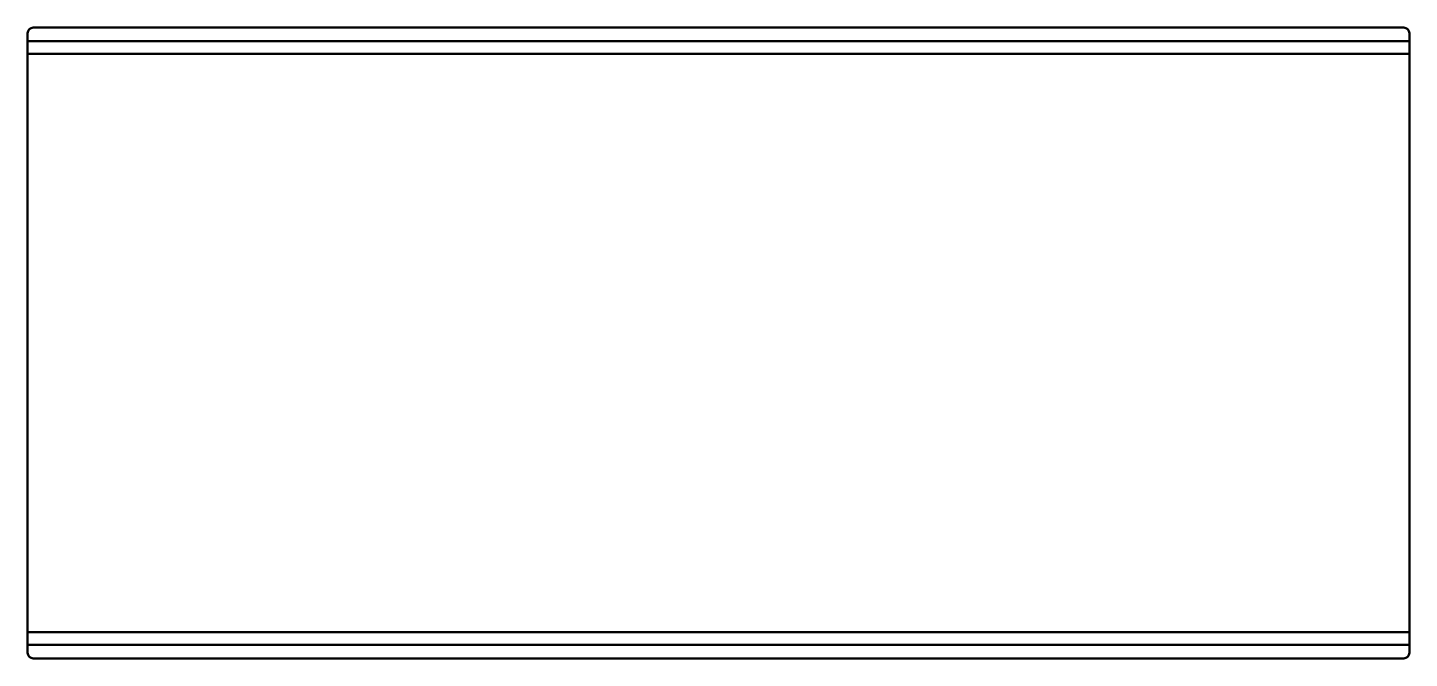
# Model space of a CAD drawing. Header units: millimetres. Extents: x 1 to 981, y 1 to 448.
import ezdxf

# ---------------------------------------------------------------- set-up
doc = ezdxf.new("R2010")
doc.units = ezdxf.units.MM
doc.layers.add('IV_BEND_DOWN', color=250, linetype='Continuous', lineweight=50)
doc.layers.add('IV_OUTER_PROFILE', color=7, linetype='Continuous', lineweight=50)

msp = doc.modelspace()

# ---------------------------------------------------------------- linework, layer by layer
at = {"layer": 'IV_BEND_DOWN'}
for p, q in [((980.83, 438.79), (0.83, 438.79)), ((980.83, 429.66), (0.83, 429.66)), ((0.83, 19.52), (980.83, 19.52)), ((0.83, 10.39), (980.83, 10.39))]:
    msp.add_line(p, q, dxfattribs=at)
at = {"layer": 'IV_OUTER_PROFILE'}
for p, q in [((0.83, 4.83), (0.83, 444.35)), ((4.83, 448.35), (976.83, 448.35)), ((980.83, 444.35), (980.83, 4.83)), ((976.83, 0.83), (4.83, 0.83))]:
    msp.add_line(p, q, dxfattribs=at)
for centre, start, end in [((4.83, 444.35), 90, 180), ((976.83, 444.35), 360, 90), ((4.83, 4.83), 180, 270), ((976.83, 4.83), 270, 0)]:
    msp.add_arc(centre, 4, start, end, dxfattribs=at)

doc.saveas('drawing.dxf')
